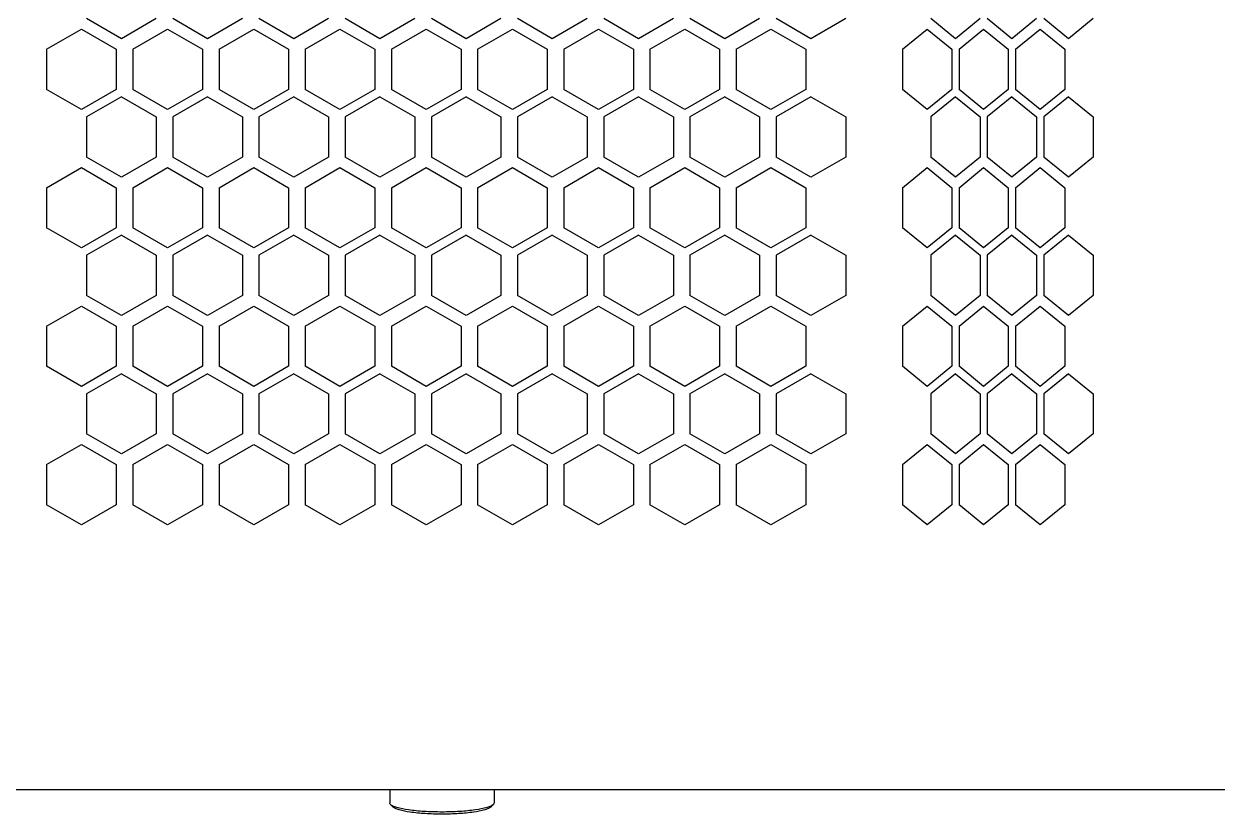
# Model space of a CAD drawing. Header units: millimetres. Extents: x 55614 to 110757, y -66981 to -47484.
# Drawn here: x 78620.7 to 78758, y -54848.3 to -54757.4 of the extents above; entities that cross this region are included whole.
import ezdxf

# ---------------------------------------------------------------- set-up
doc = ezdxf.new("R2010")
doc.units = ezdxf.units.MM
doc.layers.add('4215-0412-2-1_0', color=7, linetype='Continuous')
doc.layers.add('SONGBUTUO-M4-8_0', color=7, linetype='Continuous')
doc.layers.add('THICK', color=7, linetype='Continuous', lineweight=0)

# ---------------------------------------------------------------- blocks, each defined once
blk = doc.blocks.new('RU67I6756')
at = {"layer": '4215-0412-2-1_0', "color": 0, "linetype": 'Continuous'}
for p, q in [((25332.74, 16377.75), (25328.74, 16380.06)), ((25336.75, 16380.06), (25332.74, 16377.75)), ((25342.66, 16377.75), (25338.66, 16380.06)), ((25346.67, 16380.06), (25342.66, 16377.75)), ((25352.58, 16377.75), (25348.58, 16380.06)), ((25356.59, 16380.06), (25352.58, 16377.75)), ((25362.5, 16377.75), (25358.5, 16380.06)), ((25366.51, 16380.06), (25362.5, 16377.75)), ((25372.42, 16377.75), (25368.42, 16380.06)), ((25376.43, 16380.06), (25372.42, 16377.75)), ((25382.34, 16377.75), (25378.34, 16380.06)), ((25386.35, 16380.06), (25382.34, 16377.75)), ((25392.26, 16377.75), (25388.26, 16380.06)), ((25396.27, 16380.06), (25392.26, 16377.75)), ((25402.18, 16377.75), (25398.18, 16380.06)), ((25406.19, 16380.06), (25402.18, 16377.75)), ((25412.1, 16377.75), (25408.1, 16380.06)), ((25416.11, 16380.06), (25412.1, 16377.75)), ((25428.73, 16377.75), (25425.9, 16380.06)), ((25431.56, 16380.06), (25428.73, 16377.75)), ((25435.23, 16377.75), (25432.4, 16380.06)), ((25438.06, 16380.06), (25435.23, 16377.75)), ((25441.74, 16377.75), (25438.91, 16380.06)), ((25444.57, 16380.06), (25441.74, 16377.75)), ((25324.14, 16376.53), (25328.14, 16378.84)), ((25328.14, 16378.84), (25332.15, 16376.53)), ((25334.06, 16376.53), (25338.06, 16378.84)), ((25338.06, 16378.84), (25342.07, 16376.53)), ((25343.98, 16376.53), (25347.98, 16378.84)), ((25347.98, 16378.84), (25351.99, 16376.53)), ((25353.9, 16376.53), (25357.9, 16378.84)), ((25357.9, 16378.84), (25361.91, 16376.53)), ((25363.82, 16376.53), (25367.82, 16378.84)), ((25367.82, 16378.84), (25371.83, 16376.53)), ((25373.74, 16376.53), (25377.74, 16378.84)), ((25377.74, 16378.84), (25381.75, 16376.53)), ((25383.66, 16376.53), (25387.66, 16378.84)), ((25387.66, 16378.84), (25391.67, 16376.53)), ((25393.58, 16376.53), (25397.58, 16378.84)), ((25397.58, 16378.84), (25401.59, 16376.53)), ((25403.5, 16376.53), (25407.5, 16378.84)), ((25407.5, 16378.84), (25411.51, 16376.53)), ((25422.65, 16376.53), (25425.47, 16378.84)), ((25425.47, 16378.84), (25428.3, 16376.53)), ((25429.15, 16376.53), (25431.98, 16378.84)), ((25431.98, 16378.84), (25434.81, 16376.53)), ((25435.66, 16376.53), (25438.49, 16378.84)), ((25438.49, 16378.84), (25441.31, 16376.53)), ((25324.14, 16376.53), (25324.14, 16371.91)), ((25332.15, 16376.53), (25332.15, 16371.91)), ((25334.06, 16376.53), (25334.06, 16371.91)), ((25342.07, 16376.53), (25342.07, 16371.91)), ((25343.98, 16376.53), (25343.98, 16371.91)), ((25351.99, 16376.53), (25351.99, 16371.91)), ((25353.9, 16376.53), (25353.9, 16371.91)), ((25361.91, 16376.53), (25361.91, 16371.91)), ((25363.82, 16376.53), (25363.82, 16371.91)), ((25371.83, 16376.53), (25371.83, 16371.91)), ((25373.74, 16376.53), (25373.74, 16371.91)), ((25381.75, 16376.53), (25381.75, 16371.91)), ((25383.66, 16376.53), (25383.66, 16371.91)), ((25391.67, 16376.53), (25391.67, 16371.91)), ((25393.58, 16376.53), (25393.58, 16371.91)), ((25401.59, 16376.53), (25401.59, 16371.91)), ((25403.5, 16376.53), (25403.5, 16371.91)), ((25411.51, 16376.53), (25411.51, 16371.91)), ((25422.65, 16376.53), (25422.65, 16371.91)), ((25428.3, 16376.53), (25428.3, 16371.91)), ((25429.15, 16376.53), (25429.15, 16371.91)), ((25434.81, 16376.53), (25434.81, 16371.91)), ((25435.66, 16376.53), (25435.66, 16371.91)), ((25441.31, 16376.53), (25441.31, 16371.91)), ((25328.14, 16369.6), (25324.14, 16371.91)), ((25332.15, 16371.91), (25328.14, 16369.6)), ((25332.74, 16371.06), (25328.74, 16368.75)), ((25332.74, 16371.06), (25336.75, 16368.75)), ((25338.06, 16369.6), (25334.06, 16371.91)), ((25342.07, 16371.91), (25338.06, 16369.6)), ((25342.66, 16371.06), (25338.66, 16368.75)), ((25342.66, 16371.06), (25346.67, 16368.75)), ((25347.98, 16369.6), (25343.98, 16371.91)), ((25351.99, 16371.91), (25347.98, 16369.6)), ((25352.58, 16371.06), (25348.58, 16368.75)), ((25352.58, 16371.06), (25356.59, 16368.75)), ((25357.9, 16369.6), (25353.9, 16371.91)), ((25361.91, 16371.91), (25357.9, 16369.6)), ((25362.5, 16371.06), (25358.5, 16368.75)), ((25362.5, 16371.06), (25366.51, 16368.75)), ((25367.82, 16369.6), (25363.82, 16371.91)), ((25371.83, 16371.91), (25367.82, 16369.6)), ((25372.42, 16371.06), (25368.42, 16368.75)), ((25372.42, 16371.06), (25376.43, 16368.75)), ((25377.74, 16369.6), (25373.74, 16371.91)), ((25381.75, 16371.91), (25377.74, 16369.6)), ((25382.34, 16371.06), (25378.34, 16368.75)), ((25382.34, 16371.06), (25386.35, 16368.75)), ((25387.66, 16369.6), (25383.66, 16371.91)), ((25391.67, 16371.91), (25387.66, 16369.6)), ((25392.26, 16371.06), (25388.26, 16368.75)), ((25392.26, 16371.06), (25396.27, 16368.75)), ((25397.58, 16369.6), (25393.58, 16371.91)), ((25401.59, 16371.91), (25397.58, 16369.6)), ((25402.18, 16371.06), (25398.18, 16368.75)), ((25402.18, 16371.06), (25406.19, 16368.75)), ((25407.5, 16369.6), (25403.5, 16371.91)), ((25411.51, 16371.91), (25407.5, 16369.6)), ((25412.1, 16371.06), (25408.1, 16368.75)), ((25412.1, 16371.06), (25416.11, 16368.75)), ((25425.47, 16369.6), (25422.65, 16371.91)), ((25428.3, 16371.91), (25425.47, 16369.6)), ((25428.73, 16371.06), (25425.9, 16368.75)), ((25428.73, 16371.06), (25431.56, 16368.75)), ((25431.98, 16369.6), (25429.15, 16371.91)), ((25434.81, 16371.91), (25431.98, 16369.6)), ((25435.23, 16371.06), (25432.4, 16368.75)), ((25435.23, 16371.06), (25438.06, 16368.75)), ((25438.49, 16369.6), (25435.66, 16371.91)), ((25441.31, 16371.91), (25438.49, 16369.6)), ((25441.74, 16371.06), (25438.91, 16368.75)), ((25441.74, 16371.06), (25444.57, 16368.75)), ((25328.74, 16368.75), (25328.74, 16364.13)), ((25336.75, 16368.75), (25336.75, 16364.13)), ((25338.66, 16368.75), (25338.66, 16364.13)), ((25346.67, 16368.75), (25346.67, 16364.13)), ((25348.58, 16368.75), (25348.58, 16364.13)), ((25356.59, 16368.75), (25356.59, 16364.13)), ((25358.5, 16368.75), (25358.5, 16364.13)), ((25366.51, 16368.75), (25366.51, 16364.13)), ((25368.42, 16368.75), (25368.42, 16364.13)), ((25376.43, 16368.75), (25376.43, 16364.13)), ((25378.34, 16368.75), (25378.34, 16364.13)), ((25386.35, 16368.75), (25386.35, 16364.13)), ((25388.26, 16368.75), (25388.26, 16364.13)), ((25396.27, 16368.75), (25396.27, 16364.13)), ((25398.18, 16368.75), (25398.18, 16364.13)), ((25406.19, 16368.75), (25406.19, 16364.13)), ((25408.1, 16368.75), (25408.1, 16364.13)), ((25416.11, 16368.75), (25416.11, 16364.13)), ((25425.9, 16368.75), (25425.9, 16364.13)), ((25431.56, 16368.75), (25431.56, 16364.13)), ((25432.4, 16368.75), (25432.4, 16364.13)), ((25438.06, 16368.75), (25438.06, 16364.13)), ((25438.91, 16368.75), (25438.91, 16364.13)), ((25444.57, 16368.75), (25444.57, 16364.13)), ((25332.74, 16361.82), (25328.74, 16364.13)), ((25336.75, 16364.13), (25332.74, 16361.82)), ((25342.66, 16361.82), (25338.66, 16364.13)), ((25346.67, 16364.13), (25342.66, 16361.82)), ((25352.58, 16361.82), (25348.58, 16364.13)), ((25356.59, 16364.13), (25352.58, 16361.82)), ((25362.5, 16361.82), (25358.5, 16364.13)), ((25366.51, 16364.13), (25362.5, 16361.82)), ((25372.42, 16361.82), (25368.42, 16364.13)), ((25376.43, 16364.13), (25372.42, 16361.82)), ((25382.34, 16361.82), (25378.34, 16364.13)), ((25386.35, 16364.13), (25382.34, 16361.82)), ((25392.26, 16361.82), (25388.26, 16364.13)), ((25396.27, 16364.13), (25392.26, 16361.82)), ((25402.18, 16361.82), (25398.18, 16364.13)), ((25406.19, 16364.13), (25402.18, 16361.82)), ((25412.1, 16361.82), (25408.1, 16364.13)), ((25416.11, 16364.13), (25412.1, 16361.82)), ((25428.73, 16361.82), (25425.9, 16364.13)), ((25431.56, 16364.13), (25428.73, 16361.82)), ((25435.23, 16361.82), (25432.4, 16364.13)), ((25438.06, 16364.13), (25435.23, 16361.82)), ((25441.74, 16361.82), (25438.91, 16364.13)), ((25444.57, 16364.13), (25441.74, 16361.82)), ((25324.14, 16360.6), (25328.14, 16362.91)), ((25328.14, 16362.91), (25332.15, 16360.6)), ((25334.06, 16360.6), (25338.06, 16362.91)), ((25338.06, 16362.91), (25342.07, 16360.6)), ((25343.98, 16360.6), (25347.98, 16362.91)), ((25347.98, 16362.91), (25351.99, 16360.6)), ((25353.9, 16360.6), (25357.9, 16362.91)), ((25357.9, 16362.91), (25361.91, 16360.6)), ((25363.82, 16360.6), (25367.82, 16362.91)), ((25367.82, 16362.91), (25371.83, 16360.6)), ((25373.74, 16360.6), (25377.74, 16362.91)), ((25377.74, 16362.91), (25381.75, 16360.6)), ((25383.66, 16360.6), (25387.66, 16362.91)), ((25387.66, 16362.91), (25391.67, 16360.6)), ((25393.58, 16360.6), (25397.58, 16362.91)), ((25397.58, 16362.91), (25401.59, 16360.6)), ((25403.5, 16360.6), (25407.5, 16362.91)), ((25407.5, 16362.91), (25411.51, 16360.6)), ((25422.65, 16360.6), (25425.47, 16362.91)), ((25425.47, 16362.91), (25428.3, 16360.6)), ((25429.15, 16360.6), (25431.98, 16362.91)), ((25431.98, 16362.91), (25434.81, 16360.6)), ((25435.66, 16360.6), (25438.49, 16362.91)), ((25438.49, 16362.91), (25441.31, 16360.6)), ((25324.14, 16360.6), (25324.14, 16355.98)), ((25332.15, 16360.6), (25332.15, 16355.98)), ((25334.06, 16360.6), (25334.06, 16355.98)), ((25342.07, 16360.6), (25342.07, 16355.98)), ((25343.98, 16360.6), (25343.98, 16355.98)), ((25351.99, 16360.6), (25351.99, 16355.98)), ((25353.9, 16360.6), (25353.9, 16355.98)), ((25361.91, 16360.6), (25361.91, 16355.98)), ((25363.82, 16360.6), (25363.82, 16355.98)), ((25371.83, 16360.6), (25371.83, 16355.98)), ((25373.74, 16360.6), (25373.74, 16355.98)), ((25381.75, 16360.6), (25381.75, 16355.98)), ((25383.66, 16360.6), (25383.66, 16355.98)), ((25391.67, 16360.6), (25391.67, 16355.98)), ((25393.58, 16360.6), (25393.58, 16355.98)), ((25401.59, 16360.6), (25401.59, 16355.98)), ((25403.5, 16360.6), (25403.5, 16355.98)), ((25411.51, 16360.6), (25411.51, 16355.98)), ((25422.65, 16360.6), (25422.65, 16355.98)), ((25428.3, 16360.6), (25428.3, 16355.98)), ((25429.15, 16360.6), (25429.15, 16355.98)), ((25434.81, 16360.6), (25434.81, 16355.98)), ((25435.66, 16360.6), (25435.66, 16355.98)), ((25441.31, 16360.6), (25441.31, 16355.98)), ((25328.14, 16353.67), (25324.14, 16355.98)), ((25332.15, 16355.98), (25328.14, 16353.67)), ((25338.06, 16353.67), (25334.06, 16355.98)), ((25342.07, 16355.98), (25338.06, 16353.67)), ((25347.98, 16353.67), (25343.98, 16355.98)), ((25351.99, 16355.98), (25347.98, 16353.67)), ((25357.9, 16353.67), (25353.9, 16355.98)), ((25361.91, 16355.98), (25357.9, 16353.67)), ((25367.82, 16353.67), (25363.82, 16355.98)), ((25371.83, 16355.98), (25367.82, 16353.67)), ((25377.74, 16353.67), (25373.74, 16355.98)), ((25381.75, 16355.98), (25377.74, 16353.67)), ((25387.66, 16353.67), (25383.66, 16355.98)), ((25391.67, 16355.98), (25387.66, 16353.67)), ((25397.58, 16353.67), (25393.58, 16355.98)), ((25401.59, 16355.98), (25397.58, 16353.67)), ((25407.5, 16353.67), (25403.5, 16355.98)), ((25411.51, 16355.98), (25407.5, 16353.67)), ((25425.47, 16353.67), (25422.65, 16355.98)), ((25428.3, 16355.98), (25425.47, 16353.67)), ((25431.98, 16353.67), (25429.15, 16355.98)), ((25434.81, 16355.98), (25431.98, 16353.67)), ((25438.49, 16353.67), (25435.66, 16355.98)), ((25441.31, 16355.98), (25438.49, 16353.67)), ((25332.74, 16355.13), (25328.74, 16352.82)), ((25332.74, 16355.13), (25336.75, 16352.82)), ((25342.66, 16355.13), (25338.66, 16352.82)), ((25342.66, 16355.13), (25346.67, 16352.82)), ((25352.58, 16355.13), (25348.58, 16352.82)), ((25352.58, 16355.13), (25356.59, 16352.82)), ((25362.5, 16355.13), (25358.5, 16352.82)), ((25362.5, 16355.13), (25366.51, 16352.82)), ((25372.42, 16355.13), (25368.42, 16352.82)), ((25372.42, 16355.13), (25376.43, 16352.82)), ((25382.34, 16355.13), (25378.34, 16352.82)), ((25382.34, 16355.13), (25386.35, 16352.82)), ((25392.26, 16355.13), (25388.26, 16352.82)), ((25392.26, 16355.13), (25396.27, 16352.82)), ((25402.18, 16355.13), (25398.18, 16352.82)), ((25402.18, 16355.13), (25406.19, 16352.82)), ((25412.1, 16355.13), (25408.1, 16352.82)), ((25412.1, 16355.13), (25416.11, 16352.82)), ((25428.73, 16355.13), (25425.9, 16352.82)), ((25428.73, 16355.13), (25431.56, 16352.82)), ((25435.23, 16355.13), (25432.4, 16352.82)), ((25435.23, 16355.13), (25438.06, 16352.82)), ((25441.74, 16355.13), (25438.91, 16352.82)), ((25441.74, 16355.13), (25444.57, 16352.82)), ((25328.74, 16352.82), (25328.74, 16348.2)), ((25336.75, 16352.82), (25336.75, 16348.2)), ((25338.66, 16352.82), (25338.66, 16348.2)), ((25346.67, 16352.82), (25346.67, 16348.2)), ((25348.58, 16352.82), (25348.58, 16348.2)), ((25356.59, 16352.82), (25356.59, 16348.2)), ((25358.5, 16352.82), (25358.5, 16348.2)), ((25366.51, 16352.82), (25366.51, 16348.2)), ((25368.42, 16352.82), (25368.42, 16348.2)), ((25376.43, 16352.82), (25376.43, 16348.2)), ((25378.34, 16352.82), (25378.34, 16348.2)), ((25386.35, 16352.82), (25386.35, 16348.2)), ((25388.26, 16352.82), (25388.26, 16348.2)), ((25396.27, 16352.82), (25396.27, 16348.2)), ((25398.18, 16352.82), (25398.18, 16348.2)), ((25406.19, 16352.82), (25406.19, 16348.2)), ((25408.1, 16352.82), (25408.1, 16348.2)), ((25416.11, 16352.82), (25416.11, 16348.2)), ((25425.9, 16352.82), (25425.9, 16348.2)), ((25431.56, 16352.82), (25431.56, 16348.2)), ((25432.4, 16352.82), (25432.4, 16348.2)), ((25438.06, 16352.82), (25438.06, 16348.2)), ((25438.91, 16352.82), (25438.91, 16348.2)), ((25444.57, 16352.82), (25444.57, 16348.2)), ((25332.74, 16345.89), (25328.74, 16348.2)), ((25336.75, 16348.2), (25332.74, 16345.89)), ((25342.66, 16345.89), (25338.66, 16348.2)), ((25346.67, 16348.2), (25342.66, 16345.89)), ((25352.58, 16345.89), (25348.58, 16348.2)), ((25356.59, 16348.2), (25352.58, 16345.89)), ((25362.5, 16345.89), (25358.5, 16348.2)), ((25366.51, 16348.2), (25362.5, 16345.89)), ((25372.42, 16345.89), (25368.42, 16348.2)), ((25376.43, 16348.2), (25372.42, 16345.89)), ((25382.34, 16345.89), (25378.34, 16348.2)), ((25386.35, 16348.2), (25382.34, 16345.89)), ((25392.26, 16345.89), (25388.26, 16348.2)), ((25396.27, 16348.2), (25392.26, 16345.89)), ((25402.18, 16345.89), (25398.18, 16348.2)), ((25406.19, 16348.2), (25402.18, 16345.89)), ((25412.1, 16345.89), (25408.1, 16348.2)), ((25416.11, 16348.2), (25412.1, 16345.89)), ((25428.73, 16345.89), (25425.9, 16348.2)), ((25431.56, 16348.2), (25428.73, 16345.89)), ((25435.23, 16345.89), (25432.4, 16348.2)), ((25438.06, 16348.2), (25435.23, 16345.89)), ((25441.74, 16345.89), (25438.91, 16348.2)), ((25444.57, 16348.2), (25441.74, 16345.89)), ((25324.14, 16344.67), (25328.14, 16346.98)), ((25328.14, 16346.98), (25332.15, 16344.67)), ((25334.06, 16344.67), (25338.06, 16346.98)), ((25338.06, 16346.98), (25342.07, 16344.67)), ((25343.98, 16344.67), (25347.98, 16346.98)), ((25347.98, 16346.98), (25351.99, 16344.67)), ((25353.9, 16344.67), (25357.9, 16346.98)), ((25357.9, 16346.98), (25361.91, 16344.67)), ((25363.82, 16344.67), (25367.82, 16346.98)), ((25367.82, 16346.98), (25371.83, 16344.67)), ((25373.74, 16344.67), (25377.74, 16346.98)), ((25377.74, 16346.98), (25381.75, 16344.67)), ((25383.66, 16344.67), (25387.66, 16346.98)), ((25387.66, 16346.98), (25391.67, 16344.67)), ((25393.58, 16344.67), (25397.58, 16346.98)), ((25397.58, 16346.98), (25401.59, 16344.67)), ((25403.5, 16344.67), (25407.5, 16346.98)), ((25407.5, 16346.98), (25411.51, 16344.67)), ((25422.65, 16344.67), (25425.47, 16346.98)), ((25425.47, 16346.98), (25428.3, 16344.67)), ((25429.15, 16344.67), (25431.98, 16346.98)), ((25431.98, 16346.98), (25434.81, 16344.67)), ((25435.66, 16344.67), (25438.49, 16346.98)), ((25438.49, 16346.98), (25441.31, 16344.67)), ((25324.14, 16344.67), (25324.14, 16340.05)), ((25332.15, 16344.67), (25332.15, 16340.05)), ((25334.06, 16344.67), (25334.06, 16340.05)), ((25342.07, 16344.67), (25342.07, 16340.05)), ((25343.98, 16344.67), (25343.98, 16340.05)), ((25351.99, 16344.67), (25351.99, 16340.05)), ((25353.9, 16344.67), (25353.9, 16340.05)), ((25361.91, 16344.67), (25361.91, 16340.05)), ((25363.82, 16344.67), (25363.82, 16340.05)), ((25371.83, 16344.67), (25371.83, 16340.05)), ((25373.74, 16344.67), (25373.74, 16340.05)), ((25381.75, 16344.67), (25381.75, 16340.05)), ((25383.66, 16344.67), (25383.66, 16340.05)), ((25391.67, 16344.67), (25391.67, 16340.05)), ((25393.58, 16344.67), (25393.58, 16340.05)), ((25401.59, 16344.67), (25401.59, 16340.05)), ((25403.5, 16344.67), (25403.5, 16340.05)), ((25411.51, 16344.67), (25411.51, 16340.05)), ((25422.65, 16344.67), (25422.65, 16340.05)), ((25428.3, 16344.67), (25428.3, 16340.05)), ((25429.15, 16344.67), (25429.15, 16340.05)), ((25434.81, 16344.67), (25434.81, 16340.05)), ((25435.66, 16344.67), (25435.66, 16340.05)), ((25441.31, 16344.67), (25441.31, 16340.05)), ((25328.14, 16337.74), (25324.14, 16340.05)), ((25332.15, 16340.05), (25328.14, 16337.74)), ((25338.06, 16337.74), (25334.06, 16340.05)), ((25342.07, 16340.05), (25338.06, 16337.74)), ((25347.98, 16337.74), (25343.98, 16340.05)), ((25351.99, 16340.05), (25347.98, 16337.74)), ((25357.9, 16337.74), (25353.9, 16340.05)), ((25361.91, 16340.05), (25357.9, 16337.74)), ((25367.82, 16337.74), (25363.82, 16340.05)), ((25371.83, 16340.05), (25367.82, 16337.74)), ((25377.74, 16337.74), (25373.74, 16340.05)), ((25381.75, 16340.05), (25377.74, 16337.74)), ((25387.66, 16337.74), (25383.66, 16340.05)), ((25391.67, 16340.05), (25387.66, 16337.74)), ((25397.58, 16337.74), (25393.58, 16340.05)), ((25401.59, 16340.05), (25397.58, 16337.74)), ((25407.5, 16337.74), (25403.5, 16340.05)), ((25411.51, 16340.05), (25407.5, 16337.74)), ((25425.47, 16337.74), (25422.65, 16340.05)), ((25428.3, 16340.05), (25425.47, 16337.74)), ((25431.98, 16337.74), (25429.15, 16340.05)), ((25434.81, 16340.05), (25431.98, 16337.74)), ((25438.49, 16337.74), (25435.66, 16340.05)), ((25441.31, 16340.05), (25438.49, 16337.74)), ((25332.74, 16339.2), (25328.74, 16336.89)), ((25332.74, 16339.2), (25336.75, 16336.89)), ((25342.66, 16339.2), (25338.66, 16336.89)), ((25342.66, 16339.2), (25346.67, 16336.89)), ((25352.58, 16339.2), (25348.58, 16336.89)), ((25352.58, 16339.2), (25356.59, 16336.89)), ((25362.5, 16339.2), (25358.5, 16336.89)), ((25362.5, 16339.2), (25366.51, 16336.89)), ((25372.42, 16339.2), (25368.42, 16336.89)), ((25372.42, 16339.2), (25376.43, 16336.89)), ((25382.34, 16339.2), (25378.34, 16336.89)), ((25382.34, 16339.2), (25386.35, 16336.89)), ((25392.26, 16339.2), (25388.26, 16336.89)), ((25392.26, 16339.2), (25396.27, 16336.89)), ((25402.18, 16339.2), (25398.18, 16336.89)), ((25402.18, 16339.2), (25406.19, 16336.89)), ((25412.1, 16339.2), (25408.1, 16336.89)), ((25412.1, 16339.2), (25416.11, 16336.89)), ((25428.73, 16339.2), (25425.9, 16336.89)), ((25428.73, 16339.2), (25431.56, 16336.89)), ((25435.23, 16339.2), (25432.4, 16336.89)), ((25435.23, 16339.2), (25438.06, 16336.89)), ((25441.74, 16339.2), (25438.91, 16336.89)), ((25441.74, 16339.2), (25444.57, 16336.89)), ((25328.74, 16336.89), (25328.74, 16332.27)), ((25336.75, 16336.89), (25336.75, 16332.27)), ((25338.66, 16336.89), (25338.66, 16332.27)), ((25346.67, 16336.89), (25346.67, 16332.27)), ((25348.58, 16336.89), (25348.58, 16332.27)), ((25356.59, 16336.89), (25356.59, 16332.27)), ((25358.5, 16336.89), (25358.5, 16332.27)), ((25366.51, 16336.89), (25366.51, 16332.27)), ((25368.42, 16336.89), (25368.42, 16332.27)), ((25376.43, 16336.89), (25376.43, 16332.27)), ((25378.34, 16336.89), (25378.34, 16332.27)), ((25386.35, 16336.89), (25386.35, 16332.27)), ((25388.26, 16336.89), (25388.26, 16332.27)), ((25396.27, 16336.89), (25396.27, 16332.27)), ((25398.18, 16336.89), (25398.18, 16332.27)), ((25406.19, 16336.89), (25406.19, 16332.27)), ((25408.1, 16336.89), (25408.1, 16332.27)), ((25416.11, 16336.89), (25416.11, 16332.27)), ((25425.9, 16336.89), (25425.9, 16332.27)), ((25431.56, 16336.89), (25431.56, 16332.27)), ((25432.4, 16336.89), (25432.4, 16332.27)), ((25438.06, 16336.89), (25438.06, 16332.27)), ((25438.91, 16336.89), (25438.91, 16332.27)), ((25444.57, 16336.89), (25444.57, 16332.27)), ((25324.14, 16328.74), (25328.14, 16331.05)), ((25328.14, 16331.05), (25332.15, 16328.74)), ((25332.74, 16329.96), (25328.74, 16332.27)), ((25336.75, 16332.27), (25332.74, 16329.96)), ((25334.06, 16328.74), (25338.06, 16331.05)), ((25338.06, 16331.05), (25342.07, 16328.74)), ((25342.66, 16329.96), (25338.66, 16332.27)), ((25346.67, 16332.27), (25342.66, 16329.96)), ((25343.98, 16328.74), (25347.98, 16331.05)), ((25347.98, 16331.05), (25351.99, 16328.74)), ((25352.58, 16329.96), (25348.58, 16332.27)), ((25356.59, 16332.27), (25352.58, 16329.96)), ((25353.9, 16328.74), (25357.9, 16331.05)), ((25357.9, 16331.05), (25361.91, 16328.74)), ((25362.5, 16329.96), (25358.5, 16332.27)), ((25366.51, 16332.27), (25362.5, 16329.96)), ((25363.82, 16328.74), (25367.82, 16331.05)), ((25367.82, 16331.05), (25371.83, 16328.74)), ((25372.42, 16329.96), (25368.42, 16332.27)), ((25376.43, 16332.27), (25372.42, 16329.96)), ((25373.74, 16328.74), (25377.74, 16331.05)), ((25377.74, 16331.05), (25381.75, 16328.74)), ((25382.34, 16329.96), (25378.34, 16332.27)), ((25386.35, 16332.27), (25382.34, 16329.96)), ((25383.66, 16328.74), (25387.66, 16331.05)), ((25387.66, 16331.05), (25391.67, 16328.74)), ((25392.26, 16329.96), (25388.26, 16332.27)), ((25396.27, 16332.27), (25392.26, 16329.96)), ((25393.58, 16328.74), (25397.58, 16331.05)), ((25397.58, 16331.05), (25401.59, 16328.74)), ((25402.18, 16329.96), (25398.18, 16332.27)), ((25406.19, 16332.27), (25402.18, 16329.96)), ((25403.5, 16328.74), (25407.5, 16331.05)), ((25407.5, 16331.05), (25411.51, 16328.74)), ((25412.1, 16329.96), (25408.1, 16332.27)), ((25416.11, 16332.27), (25412.1, 16329.96)), ((25422.65, 16328.74), (25425.47, 16331.05)), ((25425.47, 16331.05), (25428.3, 16328.74)), ((25428.73, 16329.96), (25425.9, 16332.27)), ((25431.56, 16332.27), (25428.73, 16329.96)), ((25429.15, 16328.74), (25431.98, 16331.05)), ((25431.98, 16331.05), (25434.81, 16328.74)), ((25435.23, 16329.96), (25432.4, 16332.27)), ((25438.06, 16332.27), (25435.23, 16329.96)), ((25435.66, 16328.74), (25438.49, 16331.05)), ((25438.49, 16331.05), (25441.31, 16328.74)), ((25441.74, 16329.96), (25438.91, 16332.27)), ((25444.57, 16332.27), (25441.74, 16329.96)), ((25324.14, 16328.74), (25324.14, 16324.12)), ((25332.15, 16328.74), (25332.15, 16324.12)), ((25334.06, 16328.74), (25334.06, 16324.12)), ((25342.07, 16328.74), (25342.07, 16324.12)), ((25343.98, 16328.74), (25343.98, 16324.12)), ((25351.99, 16328.74), (25351.99, 16324.12)), ((25353.9, 16328.74), (25353.9, 16324.12)), ((25361.91, 16328.74), (25361.91, 16324.12)), ((25363.82, 16328.74), (25363.82, 16324.12)), ((25371.83, 16328.74), (25371.83, 16324.12)), ((25373.74, 16328.74), (25373.74, 16324.12)), ((25381.75, 16328.74), (25381.75, 16324.12)), ((25383.66, 16328.74), (25383.66, 16324.12)), ((25391.67, 16328.74), (25391.67, 16324.12)), ((25393.58, 16328.74), (25393.58, 16324.12)), ((25401.59, 16328.74), (25401.59, 16324.12)), ((25403.5, 16328.74), (25403.5, 16324.12)), ((25411.51, 16328.74), (25411.51, 16324.12)), ((25422.65, 16328.74), (25422.65, 16324.12)), ((25428.3, 16328.74), (25428.3, 16324.12)), ((25429.15, 16328.74), (25429.15, 16324.12)), ((25434.81, 16328.74), (25434.81, 16324.12)), ((25435.66, 16328.74), (25435.66, 16324.12)), ((25441.31, 16328.74), (25441.31, 16324.12)), ((25328.14, 16321.81), (25324.14, 16324.12)), ((25332.15, 16324.12), (25328.14, 16321.81)), ((25338.06, 16321.81), (25334.06, 16324.12)), ((25342.07, 16324.12), (25338.06, 16321.81)), ((25347.98, 16321.81), (25343.98, 16324.12)), ((25351.99, 16324.12), (25347.98, 16321.81)), ((25357.9, 16321.81), (25353.9, 16324.12)), ((25361.91, 16324.12), (25357.9, 16321.81)), ((25367.82, 16321.81), (25363.82, 16324.12)), ((25371.83, 16324.12), (25367.82, 16321.81)), ((25377.74, 16321.81), (25373.74, 16324.12)), ((25381.75, 16324.12), (25377.74, 16321.81)), ((25387.66, 16321.81), (25383.66, 16324.12)), ((25391.67, 16324.12), (25387.66, 16321.81)), ((25397.58, 16321.81), (25393.58, 16324.12)), ((25401.59, 16324.12), (25397.58, 16321.81)), ((25407.5, 16321.81), (25403.5, 16324.12)), ((25411.51, 16324.12), (25407.5, 16321.81)), ((25425.47, 16321.81), (25422.65, 16324.12)), ((25428.3, 16324.12), (25425.47, 16321.81)), ((25431.98, 16321.81), (25429.15, 16324.12)), ((25434.81, 16324.12), (25431.98, 16321.81)), ((25438.49, 16321.81), (25435.66, 16324.12)), ((25441.31, 16324.12), (25438.49, 16321.81)), ((25283.98, 16291.35), (25974.13, 16291.35))]:
    blk.add_line(p, q, dxfattribs=at)
at = {"layer": 'SONGBUTUO-M4-8_0', "color": 0, "linetype": 'Continuous'}
for p, q in [((25363.63, 16291.35), (25363.63, 16289.8)), ((25375.63, 16291.35), (25375.63, 16289.8)), ((25364.02, 16289.33), (25363.73, 16289.61)), ((25375.25, 16289.33), (25375.54, 16289.61))]:
    blk.add_line(p, q, dxfattribs=at)
for points, knots in [([(25363.73, 16289.61), (25363.71, 16289.63), (25363.67, 16289.68), (25363.63, 16289.75), (25363.63, 16289.8)], [0, 0, 0, 0, 0.293305, 1, 1, 1, 1]), ([(25375.54, 16289.61), (25375.46, 16289.54), (25375.23, 16289.41), (25374.55, 16289.17), (25373.34, 16288.96), (25371.61, 16288.79), (25369.63, 16288.74), (25367.66, 16288.79), (25365.93, 16288.96), (25364.72, 16289.17), (25364.04, 16289.41), (25363.81, 16289.54), (25363.73, 16289.61)], [0, 0, 0, 0, 0.026891, 0.066115, 0.179624, 0.329933, 0.5, 0.670067, 0.820376, 0.933885, 0.973109, 1, 1, 1, 1]), ([(25375.25, 16289.33), (25375.17, 16289.26), (25374.95, 16289.13), (25374.3, 16288.91), (25373.15, 16288.7), (25371.51, 16288.55), (25369.63, 16288.49), (25367.76, 16288.55), (25366.11, 16288.7), (25364.97, 16288.91), (25364.32, 16289.13), (25364.1, 16289.26), (25364.02, 16289.33)], [0, 0, 0, 0, 0.026894, 0.06612, 0.17963, 0.329937, 0.5, 0.670063, 0.82037, 0.93388, 0.973106, 1, 1, 1, 1]), ([(25375.63, 16289.8), (25375.63, 16289.75), (25375.6, 16289.68), (25375.56, 16289.63), (25375.54, 16289.61)], [0, 0, 0, 0, 0.706695, 1, 1, 1, 1])]:
    blk.add_open_spline(points, degree=3, knots=knots, dxfattribs=at)

msp = doc.modelspace()

# ---------------------------------------------------------------- block references
at = {"layer": 'THICK', "lineweight": -3}
msp.add_blockref('RU67I6756', (53299.141, -71136.859), dxfattribs=at)

doc.saveas('drawing.dxf')
